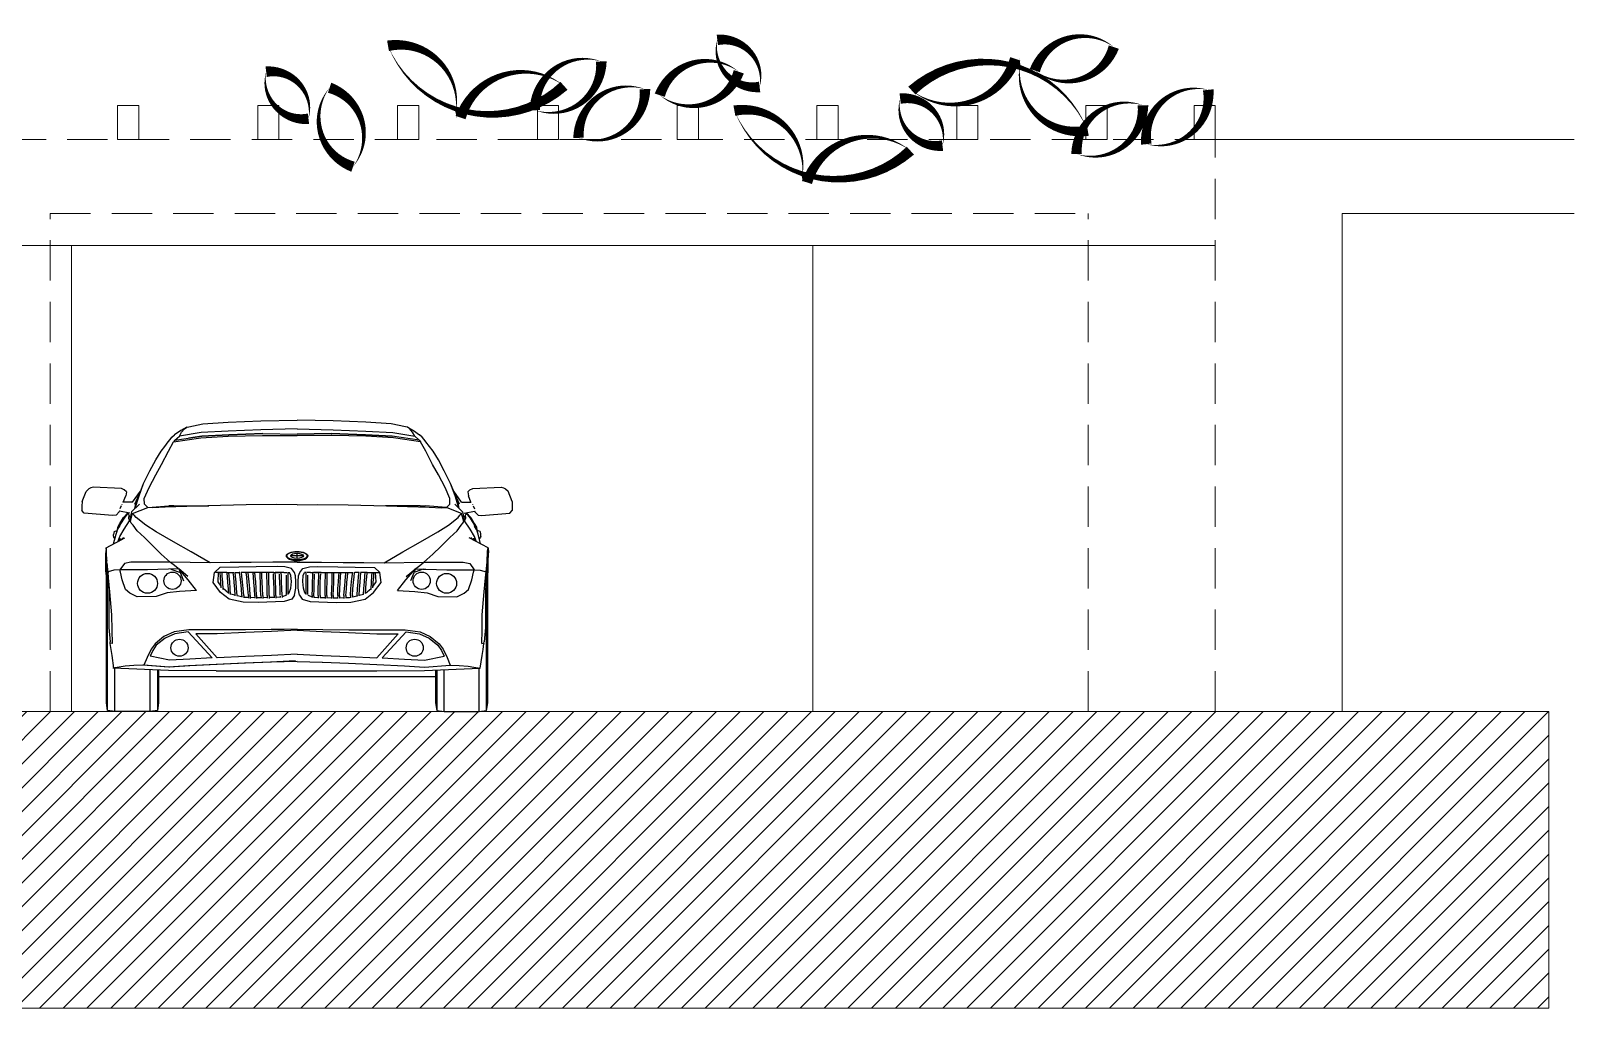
# Model space of a CAD drawing. Header units: metres. Extents: x -686 to 211, y -481 to 125.
# Drawn here: x -275.58 to -268.29, y -248.82 to -244.21 of the extents above; entities that cross this region are included whole.
import ezdxf

# ---------------------------------------------------------------- set-up
doc = ezdxf.new("R2010")
doc.units = ezdxf.units.M
doc.linetypes.add('DASHED', pattern=[19.05, 12.7, -6.35])
doc.layers.add('FLOATINGWINDOWS', color=2, linetype='Continuous', plot=False)
for name, color, linetype in [('SRAFY', 3, 'Continuous'), ('srafy sklo', 252, 'Continuous'), ('zariz.predmety', 203, 'Continuous'), ('ZDIVO', 1, 'Continuous')]:
    doc.layers.add(name, color=color, linetype=linetype)

msp = doc.modelspace()

# ---------------------------------------------------------------- hatches: boundary and pattern name
at = {"layer": 'SRAFY', "linetype": 'Continuous', "lineweight": 0}
h = msp.add_hatch(dxfattribs=at)
h.set_pattern_fill('ANSI31', color=256, scale=0.025, style=0)
h.paths.add_polyline_path([(-281.9841, -247.6188), (-281.9841, -248.3188), (-282.4841, -248.3188), (-282.4841, -248.8188), (-268.4095, -248.8188), (-268.4095, -247.4188), (-276.7841, -247.4188), (-276.7841, -248.3188), (-277.2841, -248.3188), (-277.2841, -247.6188)])

# ---------------------------------------------------------------- linework, layer by layer
at = {"linetype": 'Continuous', "lineweight": 0}
for p, q in [((-275.3841, -245.2188), (-276.7841, -245.2188)), ((-275.3841, -245.2188), (-271.8841, -245.2188)), ((-275.3841, -247.4188), (-275.3841, -245.2188)), ((-271.8841, -247.4188), (-271.8841, -245.2188)), ((-271.8841, -245.2188), (-269.9841, -245.2188))]:
    msp.add_line(p, q, dxfattribs=at)
at = {"color": 7, "linetype": 'Continuous'}
for p, q in [((-274.9096, -246.1237), (-274.8968, -246.1125)), ((-274.868, -246.0921), (-274.8968, -246.1125)), ((-274.7712, -246.1027), (-274.8739, -246.1187)), ((-274.8737, -246.1187), (-274.864, -246.1011)), ((-274.839, -246.0771), (-274.868, -246.0921)), ((-274.864, -246.1011), (-274.8506, -246.0852)), ((-274.8506, -246.0852), (-274.839, -246.0771)), ((-274.839, -246.0771), (-274.8303, -246.0748)), ((-274.8303, -246.0748), (-274.7632, -246.0606)), ((-274.6438, -246.0961), (-274.7712, -246.1027)), ((-274.6409, -246.1131), (-274.7682, -246.1198)), ((-274.7681, -246.1198), (-274.6409, -246.1132)), ((-274.7632, -246.0606), (-274.6437, -246.054)), ((-274.4895, -246.0894), (-274.6438, -246.0961)), ((-274.6437, -246.054), (-274.4894, -246.0474)), ((-274.4794, -246.1075), (-274.6409, -246.1131)), ((-274.6409, -246.1132), (-274.4794, -246.1075)), ((-274.3185, -246.0853), (-274.4895, -246.0894)), ((-274.4894, -246.0474), (-274.3185, -246.0432)), ((-274.4794, -246.1075), (-274.3185, -246.1107)), ((-274.1476, -246.0474), (-274.3185, -246.0432)), ((-274.3185, -246.0853), (-274.1476, -246.0894)), ((-274.1575, -246.1075), (-274.3185, -246.1107)), ((-274.1575, -246.1075), (-273.996, -246.1131)), ((-273.996, -246.1132), (-274.1575, -246.1075)), ((-273.9933, -246.054), (-274.1476, -246.0474)), ((-274.1476, -246.0894), (-273.9933, -246.0961)), ((-273.996, -246.1131), (-273.8689, -246.1198)), ((-273.8689, -246.1198), (-273.996, -246.1132)), ((-273.8737, -246.0606), (-273.9933, -246.054)), ((-273.9933, -246.0961), (-273.8658, -246.1027)), ((-273.8066, -246.0748), (-273.8737, -246.0606)), ((-273.8658, -246.1027), (-273.7631, -246.1187)), ((-273.7979, -246.0771), (-273.8066, -246.0748)), ((-273.7864, -246.0852), (-273.7979, -246.0771)), ((-273.7979, -246.0771), (-273.769, -246.0921)), ((-273.7729, -246.1011), (-273.7864, -246.0852)), ((-273.7632, -246.1187), (-273.7729, -246.1011)), ((-273.769, -246.0921), (-273.7401, -246.1125)), ((-273.7273, -246.1237), (-273.7401, -246.1125)), ((-274.9605, -246.1906), (-274.9433, -246.1683)), ((-274.9433, -246.1683), (-274.9267, -246.146)), ((-274.9267, -246.146), (-274.9181, -246.1348)), ((-274.926, -246.1895), (-274.9012, -246.1458)), ((-274.9181, -246.1348), (-274.9096, -246.1237)), ((-274.9012, -246.1458), (-274.7736, -246.1269)), ((-274.895, -246.1386), (-274.9012, -246.1458)), ((-274.895, -246.1386), (-274.7681, -246.1198)), ((-274.895, -246.1386), (-274.8881, -246.1321)), ((-274.8949, -246.1386), (-274.8739, -246.1187)), ((-274.7682, -246.1198), (-274.8315, -246.1292)), ((-274.7736, -246.1269), (-274.6437, -246.1201)), ((-274.6437, -246.1201), (-274.4821, -246.1157)), ((-274.4821, -246.1157), (-274.3185, -246.1169)), ((-274.1548, -246.1157), (-274.3185, -246.1169)), ((-273.9933, -246.1201), (-274.1548, -246.1157)), ((-273.8633, -246.1269), (-273.9933, -246.1201)), ((-273.7419, -246.1386), (-273.8689, -246.1198)), ((-273.7357, -246.1458), (-273.8633, -246.1269)), ((-273.7438, -246.1368), (-273.7631, -246.1187)), ((-273.7419, -246.1386), (-273.7459, -246.1348)), ((-273.7419, -246.1386), (-273.7357, -246.1458)), ((-273.7109, -246.1895), (-273.7357, -246.1458)), ((-273.7188, -246.1348), (-273.7273, -246.1237)), ((-273.7102, -246.146), (-273.7188, -246.1348)), ((-273.6936, -246.1683), (-273.7102, -246.146)), ((-273.6764, -246.1906), (-273.6936, -246.1683)), ((-275.0132, -246.2835), (-274.9853, -246.2315)), ((-274.9855, -246.3021), (-274.9584, -246.2538)), ((-274.9853, -246.2315), (-274.9605, -246.1906)), ((-274.9584, -246.2538), (-274.926, -246.1895)), ((-273.6785, -246.2538), (-273.7109, -246.1895)), ((-273.6514, -246.3021), (-273.6785, -246.2538)), ((-273.6516, -246.2315), (-273.6764, -246.1906)), ((-273.6237, -246.2835), (-273.6516, -246.2315)), ((-275.0428, -246.3431), (-275.0132, -246.2835)), ((-275.0168, -246.3616), (-274.9855, -246.3021)), ((-273.6201, -246.3616), (-273.6514, -246.3021)), ((-273.5942, -246.3431), (-273.6237, -246.2835)), ((-275.3336, -246.4284), (-275.3142, -246.38)), ((-275.3023, -246.3678), (-275.3142, -246.38)), ((-275.2926, -246.3628), (-275.3023, -246.3678)), ((-275.2813, -246.3608), (-275.2926, -246.3628)), ((-275.1477, -246.3661), (-275.2813, -246.3608)), ((-275.1341, -246.3727), (-275.1477, -246.3661)), ((-275.1477, -246.3661), (-275.1477, -246.3661)), ((-275.1389, -246.4311), (-275.1271, -246.4003)), ((-275.1245, -246.3823), (-275.1341, -246.3727)), ((-275.1245, -246.3827), (-275.1271, -246.4003)), ((-275.1245, -246.3823), (-275.1245, -246.3827)), ((-275.0953, -246.4311), (-275.0578, -246.3785)), ((-275.0848, -246.4405), (-275.0553, -246.3728)), ((-275.0784, -246.4323), (-275.0553, -246.3728)), ((-275.066, -246.4063), (-275.0428, -246.3431)), ((-275.0553, -246.3728), (-275.0428, -246.3431)), ((-275.0397, -246.4137), (-275.0168, -246.3616)), ((-273.5972, -246.4137), (-273.6201, -246.3616)), ((-273.5816, -246.3728), (-273.5942, -246.3431)), ((-273.5709, -246.4063), (-273.5942, -246.3431)), ((-273.5586, -246.4323), (-273.5816, -246.3728)), ((-273.5521, -246.4404), (-273.5816, -246.3728)), ((-273.5416, -246.4311), (-273.5791, -246.3785)), ((-273.5124, -246.3823), (-273.5028, -246.3727)), ((-273.5124, -246.3823), (-273.5124, -246.3827)), ((-273.5124, -246.3827), (-273.5099, -246.4003)), ((-273.498, -246.4311), (-273.5099, -246.4003)), ((-273.5028, -246.3727), (-273.4892, -246.3661)), ((-273.4892, -246.3661), (-273.3557, -246.3608)), ((-273.3557, -246.3608), (-273.3443, -246.3628)), ((-273.3443, -246.3628), (-273.3347, -246.3678)), ((-273.3347, -246.3678), (-273.3227, -246.379)), ((-273.3034, -246.4284), (-273.3227, -246.379)), ((-275.3336, -246.4284), (-275.3347, -246.4499)), ((-275.3347, -246.4499), (-275.3347, -246.47)), ((-275.3229, -246.4826), (-275.3347, -246.47)), ((-275.1578, -246.476), (-275.1733, -246.4926)), ((-275.1563, -246.4725), (-275.1578, -246.476)), ((-275.108, -246.483), (-275.1568, -246.4736)), ((-275.1497, -246.4479), (-275.156, -246.4617)), ((-275.1463, -246.4405), (-275.1466, -246.4412)), ((-275.1463, -246.4405), (-275.1459, -246.4396)), ((-275.0941, -246.4311), (-275.1407, -246.4311)), ((-275.1001, -246.4764), (-275.1091, -246.519)), ((-275.1001, -246.4764), (-275.0632, -246.4406)), ((-275.0949, -246.4847), (-275.0593, -246.4702)), ((-275.0843, -246.4611), (-275.0784, -246.4323)), ((-275.0821, -246.4589), (-275.066, -246.4063)), ((-275.066, -246.4063), (-275.066, -246.4063)), ((-275.0593, -246.4702), (-275.0237, -246.4557)), ((-275.0393, -246.4397), (-275.0397, -246.4137)), ((-275.0237, -246.4557), (-275.0393, -246.4397)), ((-275.0237, -246.4557), (-274.9234, -246.4485)), ((-275.0237, -246.4558), (-275.0237, -246.4557)), ((-274.9995, -246.4576), (-275.0236, -246.4557)), ((-274.9413, -246.4546), (-274.9995, -246.4576)), ((-274.8395, -246.4518), (-274.9413, -246.4546)), ((-274.915, -246.4479), (-274.9234, -246.4485)), ((-274.9002, -246.448), (-274.915, -246.4479)), ((-274.9002, -246.448), (-274.7351, -246.4486)), ((-274.7405, -246.4487), (-274.8395, -246.4518)), ((-274.5596, -246.4437), (-274.7405, -246.4487)), ((-274.4143, -246.4425), (-274.5596, -246.4437)), ((-274.3185, -246.4428), (-274.4143, -246.4425)), ((-274.3185, -246.4428), (-274.2226, -246.4425)), ((-274.2226, -246.4425), (-274.0774, -246.4437)), ((-274.0774, -246.4437), (-273.8964, -246.4487)), ((-273.7368, -246.448), (-273.9018, -246.4486)), ((-273.8964, -246.4487), (-273.7974, -246.4518)), ((-273.7974, -246.4518), (-273.6956, -246.4546)), ((-273.7368, -246.448), (-273.7219, -246.4479)), ((-273.7219, -246.4479), (-273.7136, -246.4485)), ((-273.6133, -246.4557), (-273.7136, -246.4485)), ((-273.6956, -246.4546), (-273.6374, -246.4576)), ((-273.6374, -246.4576), (-273.6133, -246.4557)), ((-273.6133, -246.4557), (-273.5976, -246.4397)), ((-273.6132, -246.4558), (-273.6133, -246.4557)), ((-273.5777, -246.4702), (-273.6133, -246.4557)), ((-273.5976, -246.4397), (-273.5972, -246.4137)), ((-273.5421, -246.4847), (-273.5777, -246.4702)), ((-273.5368, -246.4764), (-273.5737, -246.4406)), ((-273.5709, -246.4063), (-273.5709, -246.4063)), ((-273.5549, -246.4589), (-273.5709, -246.4063)), ((-273.5526, -246.4611), (-273.5586, -246.4323)), ((-273.5521, -246.4405), (-273.5521, -246.4404)), ((-273.5429, -246.4311), (-273.4963, -246.4311)), ((-273.5368, -246.4764), (-273.5278, -246.519)), ((-273.5289, -246.483), (-273.4802, -246.4736)), ((-273.4907, -246.4405), (-273.4911, -246.4396)), ((-273.4907, -246.4405), (-273.4903, -246.4412)), ((-273.4873, -246.4479), (-273.481, -246.4617)), ((-273.4807, -246.4725), (-273.4791, -246.476)), ((-273.4791, -246.476), (-273.4636, -246.4926)), ((-273.314, -246.4826), (-273.3023, -246.47)), ((-273.3034, -246.4284), (-273.3023, -246.4499)), ((-273.3023, -246.4499), (-273.3023, -246.47)), ((-275.1894, -246.494), (-275.3229, -246.4826)), ((-275.1733, -246.4926), (-275.1894, -246.494)), ((-275.1667, -246.5627), (-275.1649, -246.5487)), ((-275.1649, -246.5487), (-275.155, -246.532)), ((-275.1599, -246.5486), (-275.1643, -246.5555)), ((-275.1637, -246.5537), (-275.1628, -246.5511)), ((-275.1355, -246.5065), (-275.1628, -246.5511)), ((-275.1575, -246.5449), (-275.1599, -246.5486)), ((-275.1555, -246.5418), (-275.1575, -246.5449)), ((-275.1549, -246.5411), (-275.1555, -246.5418)), ((-275.155, -246.532), (-275.138, -246.5036)), ((-275.138, -246.5036), (-275.1175, -246.4815)), ((-275.117, -246.4825), (-275.1355, -246.5065)), ((-275.1351, -246.5585), (-275.1091, -246.519)), ((-275.1177, -246.4811), (-275.107, -246.5026)), ((-275.1124, -246.4918), (-275.1139, -246.506)), ((-275.1139, -246.506), (-275.1092, -246.519)), ((-275.1051, -246.5218), (-275.1091, -246.519)), ((-275.106, -246.504), (-275.107, -246.5026)), ((-275.1051, -246.5218), (-275.0949, -246.4847)), ((-275.1014, -246.5295), (-275.1051, -246.5218)), ((-275.0924, -246.54), (-275.1014, -246.5295)), ((-275.0875, -246.4929), (-275.0949, -246.4847)), ((-275.0735, -246.5663), (-275.0924, -246.54)), ((-275.0786, -246.5026), (-275.0875, -246.4929)), ((-275.0327, -246.5394), (-275.0786, -246.5026)), ((-274.9835, -246.571), (-275.0327, -246.5394)), ((-273.6534, -246.571), (-273.6042, -246.5394)), ((-273.6042, -246.5394), (-273.5584, -246.5026)), ((-273.5634, -246.5663), (-273.5446, -246.54)), ((-273.5584, -246.5026), (-273.5494, -246.4929)), ((-273.5494, -246.4929), (-273.5421, -246.4847)), ((-273.5446, -246.54), (-273.5355, -246.5295)), ((-273.5318, -246.5218), (-273.5421, -246.4847)), ((-273.5355, -246.5295), (-273.5318, -246.5218)), ((-273.5318, -246.5218), (-273.5278, -246.519)), ((-273.531, -246.504), (-273.5299, -246.5026)), ((-273.5192, -246.4811), (-273.5299, -246.5026)), ((-273.523, -246.506), (-273.5278, -246.519)), ((-273.5018, -246.5585), (-273.5278, -246.519)), ((-273.5245, -246.4918), (-273.523, -246.506)), ((-273.5199, -246.4825), (-273.5014, -246.5065)), ((-273.5194, -246.4815), (-273.4989, -246.5036)), ((-273.5014, -246.5065), (-273.4742, -246.5511)), ((-273.4989, -246.5036), (-273.4819, -246.532)), ((-273.481, -246.543), (-273.482, -246.5411)), ((-273.482, -246.5411), (-273.4814, -246.5418)), ((-273.4819, -246.532), (-273.472, -246.5487)), ((-273.4814, -246.5418), (-273.4794, -246.5449)), ((-273.4786, -246.5473), (-273.481, -246.543)), ((-273.4794, -246.5449), (-273.477, -246.5486)), ((-273.4756, -246.5525), (-273.4786, -246.5473)), ((-273.477, -246.5486), (-273.4727, -246.5555)), ((-273.4733, -246.5537), (-273.4742, -246.5511)), ((-273.472, -246.5487), (-273.4703, -246.5627)), ((-273.4636, -246.4926), (-273.4475, -246.494)), ((-273.4475, -246.494), (-273.3141, -246.4826)), ((-273.3141, -246.4826), (-273.314, -246.4826)), ((-275.22, -246.6466), (-275.1311, -246.5994)), ((-275.1856, -246.5915), (-275.1852, -246.5869)), ((-275.1856, -246.5915), (-275.1845, -246.5954)), ((-275.1852, -246.5869), (-275.1848, -246.583)), ((-275.185, -246.628), (-275.1733, -246.5826)), ((-275.1827, -246.5697), (-275.1848, -246.583)), ((-275.1845, -246.5954), (-275.1787, -246.6036)), ((-275.1827, -246.5697), (-275.1727, -246.5667)), ((-275.1733, -246.5826), (-275.1698, -246.572)), ((-275.1727, -246.5667), (-275.168, -246.5668)), ((-275.1698, -246.572), (-275.1663, -246.5616)), ((-275.1663, -246.5616), (-275.1658, -246.5599)), ((-275.1658, -246.5599), (-275.1614, -246.5525)), ((-275.1653, -246.6176), (-275.1558, -246.593)), ((-275.1643, -246.5555), (-275.1646, -246.5579)), ((-275.1643, -246.5555), (-275.1637, -246.5537)), ((-275.159, -246.6142), (-275.1523, -246.601)), ((-275.1558, -246.593), (-275.1351, -246.5585)), ((-275.1527, -246.6108), (-275.1381, -246.5984)), ((-275.1456, -246.6048), (-275.1453, -246.6042)), ((-275.0394, -246.5979), (-275.0735, -246.5663)), ((-274.9969, -246.6399), (-275.0394, -246.5979)), ((-274.9016, -246.6183), (-274.9835, -246.571)), ((-274.8183, -246.6657), (-274.9016, -246.6183)), ((-273.8187, -246.6657), (-273.7353, -246.6183)), ((-273.7353, -246.6183), (-273.6534, -246.571)), ((-273.64, -246.6399), (-273.5975, -246.5979)), ((-273.5975, -246.5979), (-273.5634, -246.5663)), ((-273.4169, -246.6466), (-273.5058, -246.5994)), ((-273.4811, -246.593), (-273.5018, -246.5585)), ((-273.4843, -246.6108), (-273.4988, -246.5984)), ((-273.4913, -246.6048), (-273.4917, -246.6042)), ((-273.4779, -246.6142), (-273.4846, -246.601)), ((-273.4716, -246.6176), (-273.4811, -246.593)), ((-273.4711, -246.5599), (-273.4756, -246.5525)), ((-273.4727, -246.5555), (-273.4733, -246.5537)), ((-273.4727, -246.5555), (-273.4724, -246.5579)), ((-273.4706, -246.5616), (-273.4711, -246.5599)), ((-273.4671, -246.572), (-273.4706, -246.5616)), ((-273.4643, -246.5667), (-273.4689, -246.5668)), ((-273.4636, -246.5826), (-273.4671, -246.572)), ((-273.4542, -246.5697), (-273.4643, -246.5667)), ((-273.4519, -246.628), (-273.4636, -246.5826)), ((-273.4525, -246.5954), (-273.4582, -246.6036)), ((-273.4542, -246.5697), (-273.4521, -246.583)), ((-273.4513, -246.5915), (-273.4525, -246.5954)), ((-273.4517, -246.5869), (-273.4521, -246.583)), ((-273.4513, -246.5915), (-273.4517, -246.5869)), ((-275.22, -246.6466), (-275.2219, -246.6703)), ((-275.2208, -246.7097), (-275.2219, -246.6703)), ((-275.2208, -246.7097), (-275.2208, -246.6913)), ((-275.2208, -246.6913), (-275.2162, -246.7072)), ((-275.2181, -246.6623), (-275.22, -246.6466)), ((-275.216, -246.7123), (-275.2181, -246.6623)), ((-274.9595, -246.6767), (-274.9969, -246.6399)), ((-274.9171, -246.7147), (-274.9595, -246.6767)), ((-274.7291, -246.7172), (-274.8183, -246.6657)), ((-273.9078, -246.7172), (-273.8187, -246.6657)), ((-273.7198, -246.7147), (-273.6774, -246.6767)), ((-273.6774, -246.6767), (-273.64, -246.6399)), ((-273.421, -246.7123), (-273.4188, -246.6623)), ((-273.4161, -246.6913), (-273.4207, -246.7072)), ((-273.4188, -246.6623), (-273.4169, -246.6466)), ((-273.4169, -246.6466), (-273.415, -246.6703)), ((-273.4161, -246.7097), (-273.415, -246.6703)), ((-273.4161, -246.7097), (-273.4161, -246.6913)), ((-275.2206, -246.7544), (-275.2208, -246.7097)), ((-275.2187, -246.7794), (-275.2206, -246.7544)), ((-275.2155, -246.7244), (-275.2187, -246.7449)), ((-275.2187, -246.7497), (-275.2187, -246.7449)), ((-275.2187, -246.764), (-275.2187, -246.7497)), ((-275.2187, -246.7874), (-275.2187, -246.764)), ((-275.2135, -246.7753), (-275.216, -246.7123)), ((-275.2111, -246.7597), (-275.216, -246.7123)), ((-275.2111, -246.7597), (-275.2135, -246.7754)), ((-275.1833, -246.7516), (-275.2111, -246.7597)), ((-275.208, -246.7886), (-275.2111, -246.7597)), ((-275.1548, -246.7497), (-275.1833, -246.7516)), ((-275.1338, -246.7209), (-275.1548, -246.7497)), ((-275.1514, -246.7609), (-275.1548, -246.7497)), ((-275.1058, -246.7497), (-275.1548, -246.7497)), ((-275.1435, -246.798), (-275.1514, -246.7609)), ((-275.1027, -246.7134), (-275.1338, -246.7209)), ((-275.025, -246.7497), (-275.1058, -246.7497)), ((-275.0445, -246.7134), (-275.1027, -246.7134)), ((-274.9171, -246.7147), (-275.0445, -246.7134)), ((-274.8775, -246.7454), (-275.0249, -246.7497)), ((-274.7291, -246.7172), (-274.9171, -246.7147)), ((-274.9155, -246.7161), (-274.9171, -246.7147)), ((-274.8973, -246.73), (-274.9155, -246.716)), ((-274.9144, -246.7465), (-274.8741, -246.7608)), ((-274.8792, -246.7441), (-274.8973, -246.73)), ((-274.8339, -246.7818), (-274.8775, -246.7454)), ((-274.8322, -246.798), (-274.8775, -246.7454)), ((-274.8775, -246.7454), (-274.8545, -246.8018)), ((-274.6337, -246.7163), (-274.7291, -246.7172)), ((-274.7148, -246.8096), (-274.7085, -246.7623)), ((-274.6834, -246.74), (-274.7085, -246.7623)), ((-274.6495, -246.7625), (-274.7038, -246.7624)), ((-274.6912, -246.8071), (-274.6892, -246.7624)), ((-274.5934, -246.7371), (-274.6834, -246.74)), ((-274.6802, -246.7625), (-274.6815, -246.7649)), ((-274.6801, -246.7831), (-274.6815, -246.7649)), ((-274.6715, -246.7803), (-274.6729, -246.7625)), ((-274.6495, -246.7625), (-274.6178, -246.7626)), ((-274.6469, -246.7625), (-274.6487, -246.7661)), ((-274.6474, -246.7835), (-274.6487, -246.7661)), ((-274.6388, -246.7803), (-274.6402, -246.7625)), ((-274.5356, -246.7153), (-274.6337, -246.7163)), ((-274.6186, -246.7626), (-274.62, -246.7646)), ((-274.6176, -246.7831), (-274.62, -246.7646)), ((-274.6122, -246.7626), (-274.5914, -246.7626)), ((-274.6087, -246.7804), (-274.6111, -246.7626)), ((-274.511, -246.7358), (-274.5934, -246.7371)), ((-274.5884, -246.7626), (-274.5914, -246.7626)), ((-274.5884, -246.7626), (-274.5897, -246.7651)), ((-274.5874, -246.7835), (-274.5897, -246.7651)), ((-274.5685, -246.7626), (-274.5824, -246.7626)), ((-274.5788, -246.7802), (-274.581, -246.7626)), ((-274.4908, -246.7624), (-274.5685, -246.7626)), ((-274.5568, -246.7626), (-274.5581, -246.7654)), ((-274.5559, -246.7836), (-274.5581, -246.7654)), ((-274.5474, -246.7803), (-274.5495, -246.7626)), ((-274.4337, -246.7144), (-274.5356, -246.7153)), ((-274.5244, -246.7625), (-274.5257, -246.7653)), ((-274.5242, -246.7835), (-274.5257, -246.7653)), ((-274.5158, -246.7803), (-274.5172, -246.7625)), ((-274.4129, -246.7352), (-274.511, -246.7358)), ((-274.4914, -246.7624), (-274.4926, -246.7654)), ((-274.4926, -246.7835), (-274.4926, -246.7654)), ((-274.4908, -246.7624), (-274.4907, -246.7624)), ((-274.4314, -246.7623), (-274.4907, -246.7624)), ((-274.4842, -246.7803), (-274.4842, -246.7624)), ((-274.4597, -246.7624), (-274.461, -246.7649)), ((-274.4605, -246.7832), (-274.461, -246.7649)), ((-274.452, -246.7804), (-274.4526, -246.7624)), ((-274.3185, -246.7134), (-274.4337, -246.7144)), ((-274.4314, -246.7623), (-274.3988, -246.7623)), ((-274.4287, -246.7623), (-274.4314, -246.7623)), ((-274.4293, -246.7831), (-274.4299, -246.7688)), ((-274.4287, -246.7623), (-274.4292, -246.7632)), ((-274.4001, -246.7623), (-274.422, -246.7623)), ((-274.421, -246.7803), (-274.4215, -246.7646)), ((-274.3768, -246.7366), (-274.4129, -246.7352)), ((-274.4001, -246.7623), (-274.4007, -246.7634)), ((-274.3816, -246.7623), (-274.3988, -246.7623)), ((-274.3955, -246.7623), (-274.393, -246.7623)), ((-274.3816, -246.7623), (-274.393, -246.7623)), ((-274.3927, -246.7803), (-274.393, -246.7623)), ((-274.3816, -246.7623), (-274.3663, -246.7624)), ((-274.345, -246.7446), (-274.3768, -246.7366)), ((-274.3678, -246.7624), (-274.3684, -246.7636)), ((-274.363, -246.7624), (-274.3539, -246.7624)), ((-274.3606, -246.7804), (-274.3606, -246.7624)), ((-274.3479, -246.7773), (-274.3539, -246.7624)), ((-274.331, -246.7624), (-274.345, -246.7446)), ((-274.3255, -246.778), (-274.331, -246.7624)), ((-274.3185, -246.7134), (-274.2032, -246.7144)), ((-274.3114, -246.778), (-274.3059, -246.7624)), ((-274.3059, -246.7624), (-274.2919, -246.7446)), ((-274.2919, -246.7446), (-274.2601, -246.7366)), ((-274.289, -246.7773), (-274.2831, -246.7624)), ((-274.2739, -246.7624), (-274.2831, -246.7624)), ((-274.2763, -246.7804), (-274.2763, -246.7624)), ((-274.2553, -246.7623), (-274.2706, -246.7624)), ((-274.2691, -246.7624), (-274.2685, -246.7636)), ((-274.2601, -246.7366), (-274.224, -246.7352)), ((-274.2553, -246.7623), (-274.2381, -246.7623)), ((-274.2553, -246.7623), (-274.2439, -246.7623)), ((-274.2442, -246.7803), (-274.2439, -246.7623)), ((-274.2414, -246.7623), (-274.2439, -246.7623)), ((-274.2055, -246.7623), (-274.2381, -246.7623)), ((-274.2368, -246.7623), (-274.215, -246.7623)), ((-274.2368, -246.7623), (-274.2362, -246.7634)), ((-274.224, -246.7352), (-274.1259, -246.7358)), ((-274.216, -246.7803), (-274.2154, -246.7646)), ((-274.2082, -246.7623), (-274.2055, -246.7623)), ((-274.2082, -246.7623), (-274.2078, -246.7632)), ((-274.2076, -246.7831), (-274.2071, -246.7688)), ((-274.2055, -246.7623), (-274.1462, -246.7624)), ((-274.2032, -246.7144), (-274.1013, -246.7153)), ((-274.1849, -246.7804), (-274.1843, -246.7624)), ((-274.1772, -246.7624), (-274.1759, -246.7649)), ((-274.1764, -246.7832), (-274.1759, -246.7649)), ((-274.1527, -246.7803), (-274.1527, -246.7624)), ((-274.1462, -246.7624), (-274.1462, -246.7624)), ((-274.1462, -246.7624), (-274.0684, -246.7626)), ((-274.1456, -246.7624), (-274.1444, -246.7654)), ((-274.1444, -246.7835), (-274.1444, -246.7654)), ((-274.1259, -246.7358), (-274.0436, -246.7371)), ((-274.1211, -246.7803), (-274.1197, -246.7625)), ((-274.1128, -246.7835), (-274.1113, -246.7653)), ((-274.1125, -246.7625), (-274.1113, -246.7653)), ((-274.1013, -246.7153), (-274.0032, -246.7163)), ((-274.0895, -246.7803), (-274.0875, -246.7626)), ((-274.081, -246.7836), (-274.0789, -246.7654)), ((-274.0802, -246.7626), (-274.0789, -246.7654)), ((-274.0684, -246.7626), (-274.0545, -246.7626)), ((-274.0582, -246.7802), (-274.0559, -246.7626)), ((-274.0495, -246.7835), (-274.0472, -246.7651)), ((-274.0485, -246.7626), (-274.0455, -246.7626)), ((-274.0485, -246.7626), (-274.0472, -246.7651)), ((-274.0247, -246.7626), (-274.0455, -246.7626)), ((-274.0455, -246.7626), (-274.0455, -246.7626)), ((-274.0436, -246.7371), (-273.9535, -246.74)), ((-274.0282, -246.7804), (-274.0258, -246.7626)), ((-274.0193, -246.7831), (-274.0169, -246.7646)), ((-273.9874, -246.7625), (-274.0191, -246.7626)), ((-274.0183, -246.7626), (-274.0169, -246.7646)), ((-274.0032, -246.7163), (-273.9078, -246.7172)), ((-273.9981, -246.7803), (-273.9967, -246.7625)), ((-273.99, -246.7625), (-273.9882, -246.7661)), ((-273.9896, -246.7835), (-273.9882, -246.7661)), ((-273.9874, -246.7625), (-273.9331, -246.7624)), ((-273.9654, -246.7803), (-273.964, -246.7625)), ((-273.9569, -246.7831), (-273.9555, -246.7649)), ((-273.9568, -246.7625), (-273.9555, -246.7649)), ((-273.9535, -246.74), (-273.9284, -246.7623)), ((-273.9457, -246.8071), (-273.9477, -246.7624)), ((-273.9222, -246.8096), (-273.9284, -246.7623)), ((-273.9078, -246.7172), (-273.7198, -246.7147)), ((-273.8047, -246.798), (-273.7594, -246.7454)), ((-273.8031, -246.7818), (-273.7594, -246.7454)), ((-273.7594, -246.7454), (-273.7825, -246.8018)), ((-273.7225, -246.7465), (-273.7628, -246.7608)), ((-273.7594, -246.7454), (-273.7577, -246.7441)), ((-273.7594, -246.7454), (-273.7225, -246.7465)), ((-273.7594, -246.7454), (-273.612, -246.7497)), ((-273.7577, -246.7441), (-273.7396, -246.73)), ((-273.7396, -246.73), (-273.7198, -246.7147)), ((-273.7225, -246.7465), (-273.7107, -246.7469)), ((-273.7198, -246.7147), (-273.5924, -246.7134)), ((-273.612, -246.7497), (-273.5311, -246.7497)), ((-273.5924, -246.7134), (-273.5342, -246.7134)), ((-273.5342, -246.7134), (-273.5031, -246.7209)), ((-273.5311, -246.7497), (-273.4821, -246.7497)), ((-273.5031, -246.7209), (-273.4821, -246.7497)), ((-273.4935, -246.798), (-273.4855, -246.7609)), ((-273.4855, -246.7609), (-273.4821, -246.7497)), ((-273.4821, -246.7497), (-273.4536, -246.7516)), ((-273.4536, -246.7516), (-273.4258, -246.7597)), ((-273.4289, -246.7886), (-273.4258, -246.7597)), ((-273.4258, -246.7597), (-273.421, -246.7123)), ((-273.4258, -246.7597), (-273.4235, -246.7754)), ((-273.4235, -246.7753), (-273.421, -246.7123)), ((-273.4214, -246.7244), (-273.4182, -246.7449)), ((-273.4182, -246.7497), (-273.4182, -246.7449)), ((-273.4182, -246.7449), (-273.4182, -246.7449)), ((-273.4182, -246.764), (-273.4182, -246.7497)), ((-273.4182, -246.7874), (-273.4182, -246.764)), ((-273.4179, -246.7747), (-273.4163, -246.7544)), ((-273.4163, -246.7544), (-273.4161, -246.7097)), ((-275.2135, -246.7754), (-275.2078, -246.8464)), ((-275.2133, -247.4134), (-275.2133, -246.7779)), ((-275.2017, -246.8543), (-275.208, -246.7886)), ((-275.1284, -246.8427), (-275.1435, -246.798)), ((-275.1073, -246.8604), (-275.1284, -246.8427)), ((-274.8339, -246.7818), (-274.8339, -246.7818)), ((-274.7929, -246.8482), (-274.8322, -246.798)), ((-274.6798, -246.8575), (-274.7148, -246.8096)), ((-274.677, -246.8278), (-274.6912, -246.8071)), ((-274.678, -246.8094), (-274.6801, -246.7831)), ((-274.6766, -246.8349), (-274.678, -246.8094)), ((-274.6694, -246.8077), (-274.6715, -246.7803)), ((-274.6675, -246.8418), (-274.6694, -246.8077)), ((-274.6415, -246.8602), (-274.6677, -246.8389)), ((-274.6672, -246.8436), (-274.6675, -246.8418)), ((-274.6453, -246.8097), (-274.6474, -246.7835)), ((-274.6424, -246.8398), (-274.6453, -246.8097)), ((-274.6414, -246.8618), (-274.6424, -246.8398)), ((-274.6367, -246.8076), (-274.6388, -246.7803)), ((-274.6338, -246.8384), (-274.6367, -246.8076)), ((-274.6325, -246.8663), (-274.6338, -246.8384)), ((-274.6157, -246.8098), (-274.6176, -246.7831)), ((-274.6129, -246.8392), (-274.6157, -246.8098)), ((-274.6109, -246.8726), (-274.6129, -246.8392)), ((-274.6067, -246.8078), (-274.6087, -246.7804)), ((-274.6039, -246.8377), (-274.6067, -246.8078)), ((-274.6019, -246.8721), (-274.6039, -246.8377)), ((-274.5841, -246.8097), (-274.5874, -246.7835)), ((-274.5811, -246.8397), (-274.5841, -246.8097)), ((-274.5793, -246.8721), (-274.5811, -246.8397)), ((-274.5754, -246.8076), (-274.5788, -246.7802)), ((-274.5723, -246.8384), (-274.5754, -246.8076)), ((-274.5703, -246.8719), (-274.5723, -246.8384)), ((-274.5538, -246.8095), (-274.5559, -246.7836)), ((-274.551, -246.8396), (-274.5538, -246.8095)), ((-274.5484, -246.8721), (-274.551, -246.8396)), ((-274.5452, -246.8076), (-274.5474, -246.7803)), ((-274.5423, -246.8383), (-274.5452, -246.8076)), ((-274.5395, -246.8719), (-274.5423, -246.8383)), ((-274.5221, -246.8094), (-274.5242, -246.7835)), ((-274.5201, -246.8395), (-274.5221, -246.8094)), ((-274.5187, -246.8722), (-274.5201, -246.8395)), ((-274.5137, -246.8075), (-274.5158, -246.7803)), ((-274.5116, -246.8383), (-274.5137, -246.8075)), ((-274.5102, -246.8718), (-274.5116, -246.8383)), ((-274.4919, -246.8093), (-274.4926, -246.7835)), ((-274.4906, -246.8395), (-274.4919, -246.8093)), ((-274.4891, -246.872), (-274.4906, -246.8395)), ((-274.4835, -246.8077), (-274.4842, -246.7803)), ((-274.4822, -246.8384), (-274.4835, -246.8077)), ((-274.4807, -246.8719), (-274.4822, -246.8384)), ((-274.4597, -246.8092), (-274.4605, -246.7832)), ((-274.4595, -246.8393), (-274.4597, -246.8092)), ((-274.4595, -246.8721), (-274.4595, -246.8393)), ((-274.4512, -246.8078), (-274.452, -246.7804)), ((-274.451, -246.8387), (-274.4512, -246.8078)), ((-274.451, -246.8721), (-274.451, -246.8387)), ((-274.4282, -246.8093), (-274.4293, -246.7831)), ((-274.4271, -246.8394), (-274.4282, -246.8093)), ((-274.4271, -246.8721), (-274.4271, -246.8394)), ((-274.4196, -246.8077), (-274.421, -246.7803)), ((-274.4185, -246.8386), (-274.4196, -246.8077)), ((-274.4185, -246.8721), (-274.4185, -246.8386)), ((-274.4011, -246.7829), (-274.4013, -246.771)), ((-274.3997, -246.8093), (-274.4011, -246.7829)), ((-274.399, -246.8394), (-274.3997, -246.8093)), ((-274.3981, -246.8706), (-274.399, -246.8394)), ((-274.3913, -246.8077), (-274.3927, -246.7803)), ((-274.3906, -246.8385), (-274.3913, -246.8077)), ((-274.3896, -246.8721), (-274.3906, -246.8385)), ((-274.369, -246.7828), (-274.369, -246.7762)), ((-274.369, -246.8092), (-274.369, -246.7828)), ((-274.369, -246.8395), (-274.369, -246.8092)), ((-274.369, -246.8663), (-274.369, -246.8395)), ((-274.3606, -246.8079), (-274.3606, -246.7804)), ((-274.3606, -246.8387), (-274.3606, -246.8079)), ((-274.3606, -246.8666), (-274.3606, -246.8387)), ((-274.3557, -246.8583), (-274.3483, -246.8361)), ((-274.3483, -246.8361), (-274.3454, -246.8047)), ((-274.3454, -246.8047), (-274.3479, -246.7773)), ((-274.3305, -246.8697), (-274.3243, -246.8363)), ((-274.3243, -246.8055), (-274.3255, -246.778)), ((-274.3243, -246.8363), (-274.3243, -246.8055)), ((-274.3126, -246.8055), (-274.3114, -246.778)), ((-274.3126, -246.8363), (-274.3126, -246.8055)), ((-274.3064, -246.8697), (-274.3126, -246.8363)), ((-274.2915, -246.8047), (-274.289, -246.7773)), ((-274.2886, -246.8361), (-274.2915, -246.8047)), ((-274.2812, -246.8583), (-274.2886, -246.8361)), ((-274.2763, -246.8079), (-274.2763, -246.7804)), ((-274.2763, -246.8387), (-274.2763, -246.8079)), ((-274.2763, -246.8666), (-274.2763, -246.8387)), ((-274.268, -246.7828), (-274.268, -246.7762)), ((-274.268, -246.8092), (-274.268, -246.7828)), ((-274.268, -246.8395), (-274.268, -246.8092)), ((-274.268, -246.8663), (-274.268, -246.8395)), ((-274.2473, -246.8721), (-274.2463, -246.8385)), ((-274.2463, -246.8385), (-274.2456, -246.8077)), ((-274.2456, -246.8077), (-274.2442, -246.7803)), ((-274.2389, -246.8753), (-274.2379, -246.8394)), ((-274.2379, -246.8394), (-274.2372, -246.8093)), ((-274.2372, -246.8093), (-274.2358, -246.7829)), ((-274.2358, -246.7829), (-274.2357, -246.771)), ((-274.2184, -246.8386), (-274.2173, -246.8077)), ((-274.2184, -246.8721), (-274.2184, -246.8386)), ((-274.2173, -246.8077), (-274.216, -246.7803)), ((-274.2098, -246.8394), (-274.2087, -246.8093)), ((-274.2098, -246.8721), (-274.2098, -246.8394)), ((-274.2087, -246.8093), (-274.2076, -246.7831)), ((-274.1859, -246.8387), (-274.1857, -246.8078)), ((-274.1859, -246.8721), (-274.1859, -246.8387)), ((-274.1857, -246.8078), (-274.1849, -246.7804)), ((-274.1774, -246.8393), (-274.1772, -246.8092)), ((-274.1774, -246.8721), (-274.1774, -246.8393)), ((-274.1772, -246.8092), (-274.1764, -246.7832)), ((-274.1562, -246.8719), (-274.1547, -246.8384)), ((-274.1547, -246.8384), (-274.1534, -246.8077)), ((-274.1534, -246.8077), (-274.1527, -246.7803)), ((-274.1479, -246.872), (-274.1464, -246.8395)), ((-274.1464, -246.8395), (-274.1451, -246.8093)), ((-274.1451, -246.8093), (-274.1444, -246.7835)), ((-274.1267, -246.8718), (-274.1253, -246.8383)), ((-274.1253, -246.8383), (-274.1232, -246.8075)), ((-274.1232, -246.8075), (-274.1211, -246.7803)), ((-274.1182, -246.8722), (-274.1168, -246.8395)), ((-274.1168, -246.8395), (-274.1148, -246.8094)), ((-274.1148, -246.8094), (-274.1128, -246.7835)), ((-274.0974, -246.8719), (-274.0947, -246.8383)), ((-274.0947, -246.8383), (-274.0917, -246.8076)), ((-274.0917, -246.8076), (-274.0895, -246.7803)), ((-274.0885, -246.8721), (-274.0859, -246.8396)), ((-274.0859, -246.8396), (-274.0831, -246.8095)), ((-274.0831, -246.8095), (-274.081, -246.7836)), ((-274.0666, -246.8719), (-274.0646, -246.8384)), ((-274.0646, -246.8384), (-274.0616, -246.8076)), ((-274.0616, -246.8076), (-274.0582, -246.7802)), ((-274.0576, -246.8721), (-274.0558, -246.8397)), ((-274.0558, -246.8397), (-274.0528, -246.8097)), ((-274.0528, -246.8097), (-274.0495, -246.7835)), ((-274.035, -246.8721), (-274.033, -246.8377)), ((-274.033, -246.8377), (-274.0302, -246.8078)), ((-274.0302, -246.8078), (-274.0282, -246.7804)), ((-274.0261, -246.8726), (-274.0241, -246.8392)), ((-274.0241, -246.8392), (-274.0212, -246.8098)), ((-274.0212, -246.8098), (-274.0193, -246.7831)), ((-274.0044, -246.8663), (-274.0031, -246.8384)), ((-274.0031, -246.8384), (-274.0002, -246.8076)), ((-274.0002, -246.8076), (-273.9981, -246.7803)), ((-273.9955, -246.8618), (-273.9945, -246.8398)), ((-273.9954, -246.8602), (-273.9693, -246.8389)), ((-273.9945, -246.8398), (-273.9917, -246.8097)), ((-273.9917, -246.8097), (-273.9896, -246.7835)), ((-273.9697, -246.8436), (-273.9694, -246.8418)), ((-273.9694, -246.8418), (-273.9675, -246.8077)), ((-273.9675, -246.8077), (-273.9654, -246.7803)), ((-273.9603, -246.8349), (-273.9589, -246.8094)), ((-273.9599, -246.8278), (-273.9457, -246.8071)), ((-273.9589, -246.8094), (-273.9569, -246.7831)), ((-273.9572, -246.8575), (-273.9222, -246.8096)), ((-273.844, -246.8482), (-273.8047, -246.798)), ((-273.8031, -246.7818), (-273.8031, -246.7818)), ((-273.5296, -246.8604), (-273.5086, -246.8427)), ((-273.5086, -246.8427), (-273.4935, -246.798)), ((-273.4352, -246.8543), (-273.4289, -246.7886)), ((-273.4235, -246.7754), (-273.4291, -246.8464)), ((-273.4237, -247.4134), (-273.4237, -246.7779)), ((-275.2078, -246.8464), (-275.2073, -246.9332)), ((-275.193, -246.9621), (-275.2017, -246.8543)), ((-275.0728, -246.878), (-275.1073, -246.8604)), ((-274.9834, -246.8762), (-275.0728, -246.878)), ((-274.932, -246.8594), (-274.9834, -246.8762)), ((-274.8739, -246.8528), (-274.932, -246.8594)), ((-274.7929, -246.8482), (-274.8739, -246.8528)), ((-274.6396, -246.8885), (-274.6798, -246.8575)), ((-274.5723, -246.9024), (-274.6396, -246.8885)), ((-274.611, -246.87), (-274.6326, -246.8649)), ((-274.6019, -246.8721), (-274.6019, -246.8748)), ((-274.5793, -246.8776), (-274.6019, -246.8722)), ((-274.5793, -246.8721), (-274.5793, -246.8794)), ((-274.5023, -246.9042), (-274.5723, -246.9024)), ((-274.5703, -246.8719), (-274.5703, -246.8819)), ((-274.5665, -246.8807), (-274.5703, -246.8798)), ((-274.5484, -246.8813), (-274.5665, -246.8807)), ((-274.5484, -246.8721), (-274.5484, -246.8836)), ((-274.5395, -246.8719), (-274.5395, -246.885)), ((-274.5181, -246.8822), (-274.5395, -246.8815)), ((-274.5187, -246.8722), (-274.518, -246.8841)), ((-274.5102, -246.8718), (-274.5093, -246.8856)), ((-274.4994, -246.8827), (-274.5095, -246.8824)), ((-274.3801, -246.8996), (-274.5023, -246.9042)), ((-274.4887, -246.8824), (-274.4994, -246.8827)), ((-274.4891, -246.872), (-274.4887, -246.8844)), ((-274.4807, -246.8719), (-274.4802, -246.886)), ((-274.4595, -246.8815), (-274.4803, -246.8821)), ((-274.4595, -246.8721), (-274.4595, -246.8835)), ((-274.451, -246.8721), (-274.451, -246.8852)), ((-274.4271, -246.8805), (-274.451, -246.8813)), ((-274.4271, -246.8721), (-274.4271, -246.8819)), ((-274.4185, -246.8721), (-274.4185, -246.8835)), ((-274.398, -246.8797), (-274.4185, -246.8803)), ((-274.398, -246.8753), (-274.398, -246.8801)), ((-274.3689, -246.8699), (-274.3896, -246.8773)), ((-274.3896, -246.8721), (-274.3896, -246.8803)), ((-274.343, -246.888), (-274.3801, -246.8996)), ((-274.3557, -246.8583), (-274.3606, -246.8637)), ((-274.3305, -246.8697), (-274.343, -246.888)), ((-274.3064, -246.8697), (-274.2939, -246.888)), ((-274.2939, -246.888), (-274.2568, -246.8996)), ((-274.2812, -246.8583), (-274.2763, -246.8637)), ((-274.268, -246.8699), (-274.2473, -246.8773)), ((-274.2568, -246.8996), (-274.1346, -246.9042)), ((-274.2473, -246.8721), (-274.2473, -246.8803)), ((-274.2389, -246.8753), (-274.2389, -246.8801)), ((-274.2389, -246.8797), (-274.2184, -246.8803)), ((-274.2184, -246.8721), (-274.2184, -246.8835)), ((-274.2098, -246.8721), (-274.2098, -246.8819)), ((-274.2098, -246.8805), (-274.1859, -246.8813)), ((-274.1859, -246.8721), (-274.1859, -246.8852)), ((-274.1774, -246.8721), (-274.1774, -246.8835)), ((-274.1774, -246.8815), (-274.1566, -246.8821)), ((-274.1562, -246.8719), (-274.1567, -246.886)), ((-274.1479, -246.872), (-274.1483, -246.8844)), ((-274.1482, -246.8824), (-274.1375, -246.8827)), ((-274.1375, -246.8827), (-274.1275, -246.8824)), ((-274.1346, -246.9042), (-274.0646, -246.9024)), ((-274.1267, -246.8718), (-274.1277, -246.8856)), ((-274.1182, -246.8722), (-274.1189, -246.8841)), ((-274.1188, -246.8822), (-274.0974, -246.8815)), ((-274.0974, -246.8719), (-274.0974, -246.885)), ((-274.0885, -246.8721), (-274.0885, -246.8836)), ((-274.0885, -246.8813), (-274.0704, -246.8807)), ((-274.0704, -246.8807), (-274.0666, -246.8798)), ((-274.0666, -246.8719), (-274.0666, -246.8819)), ((-274.0646, -246.9024), (-273.9973, -246.8885)), ((-274.0576, -246.8721), (-274.0576, -246.8794)), ((-274.0576, -246.8776), (-274.035, -246.8722)), ((-274.035, -246.8721), (-274.035, -246.8748)), ((-274.0259, -246.87), (-274.0044, -246.8649)), ((-273.9973, -246.8885), (-273.9572, -246.8575)), ((-273.844, -246.8482), (-273.763, -246.8528)), ((-273.763, -246.8528), (-273.7049, -246.8594)), ((-273.7049, -246.8594), (-273.6535, -246.8762)), ((-273.6535, -246.8762), (-273.5641, -246.878)), ((-273.5641, -246.878), (-273.5296, -246.8604)), ((-273.4439, -246.9621), (-273.4352, -246.8543)), ((-273.4291, -246.8464), (-273.4296, -246.9332)), ((-275.2073, -246.9332), (-275.2077, -247.0225)), ((-275.1915, -247.0356), (-275.193, -246.9621)), ((-273.4454, -247.0356), (-273.4439, -246.9621)), ((-273.4296, -246.9332), (-273.4292, -247.0225)), ((-275.2077, -247.0225), (-275.2013, -247.0905)), ((-275.1901, -247.0975), (-275.1915, -247.0356)), ((-274.8994, -247.0436), (-274.9469, -247.0646)), ((-274.8957, -247.0527), (-274.9415, -247.0728)), ((-274.829, -247.0331), (-274.8994, -247.0436)), ((-274.8328, -247.0431), (-274.8957, -247.0527)), ((-274.8957, -247.0527), (-274.8957, -247.0527)), ((-274.8328, -247.0431), (-274.7195, -247.1656)), ((-274.8328, -247.0431), (-274.8328, -247.0431)), ((-274.7745, -247.0331), (-274.829, -247.0331)), ((-274.6954, -247.0529), (-274.7964, -247.0529)), ((-274.6954, -247.166), (-274.7964, -247.0529)), ((-274.696, -247.0331), (-274.7745, -247.0331)), ((-274.6293, -247.0331), (-274.696, -247.0331)), ((-274.5618, -247.0462), (-274.6954, -247.0529)), ((-274.5712, -247.0331), (-274.6293, -247.0331)), ((-274.5626, -247.0331), (-274.5712, -247.0331)), ((-274.4401, -247.0318), (-274.5626, -247.0331)), ((-274.4387, -247.0409), (-274.5618, -247.0462)), ((-274.3791, -247.0311), (-274.4404, -247.0318)), ((-274.3185, -247.0305), (-274.4401, -247.0318)), ((-274.3185, -247.0357), (-274.4387, -247.0409)), ((-274.3185, -247.0305), (-274.1969, -247.0318)), ((-274.3185, -247.0357), (-274.1983, -247.0409)), ((-274.1983, -247.0409), (-274.0752, -247.0462)), ((-274.1969, -247.0318), (-274.0743, -247.0331)), ((-274.0752, -247.0462), (-273.9416, -247.0529)), ((-274.0743, -247.0331), (-274.0657, -247.0331)), ((-274.0657, -247.0331), (-274.0077, -247.0331)), ((-274.0077, -247.0331), (-273.941, -247.0331)), ((-273.9416, -247.0529), (-273.8405, -247.0529)), ((-273.9416, -247.166), (-273.8405, -247.0529)), ((-273.941, -247.0331), (-273.8079, -247.0331)), ((-273.8041, -247.0431), (-273.9174, -247.1656)), ((-273.8079, -247.0331), (-273.7375, -247.0436)), ((-273.8041, -247.0431), (-273.7412, -247.0527)), ((-273.8041, -247.0431), (-273.8041, -247.0431)), ((-273.7412, -247.0527), (-273.7412, -247.0527)), ((-273.7412, -247.0527), (-273.6954, -247.0728)), ((-273.7375, -247.0436), (-273.69, -247.0646)), ((-273.4468, -247.0975), (-273.4454, -247.0356)), ((-273.4292, -247.0225), (-273.4356, -247.0905)), ((-275.2008, -247.0962), (-275.2013, -247.0905)), ((-275.1901, -247.0975), (-275.2008, -247.0962)), ((-275.2008, -247.0962), (-275.2005, -247.0984)), ((-275.1965, -247.1257), (-275.2005, -247.0984)), ((-275.192, -247.1553), (-275.1965, -247.1257)), ((-275.0078, -247.1251), (-275.0268, -247.1646)), ((-274.9998, -247.1307), (-275.0123, -247.1585)), ((-274.9888, -247.0988), (-275.0078, -247.1251)), ((-274.983, -247.106), (-274.9998, -247.1307)), ((-274.9469, -247.0646), (-274.9888, -247.0988)), ((-274.9415, -247.0728), (-274.983, -247.106)), ((-273.6954, -247.0728), (-273.6539, -247.106)), ((-273.69, -247.0646), (-273.6482, -247.0988)), ((-273.6539, -247.106), (-273.6371, -247.1307)), ((-273.6482, -247.0988), (-273.6292, -247.1251)), ((-273.6371, -247.1307), (-273.6246, -247.1585)), ((-273.6292, -247.1251), (-273.6102, -247.1646)), ((-273.4468, -247.0975), (-273.4361, -247.0962)), ((-273.4449, -247.1553), (-273.4405, -247.1257)), ((-273.4405, -247.1257), (-273.4365, -247.0984)), ((-273.4361, -247.0962), (-273.4365, -247.0984)), ((-273.4361, -247.0962), (-273.4356, -247.0905)), ((-275.1834, -247.2136), (-275.192, -247.1553)), ((-275.1307, -247.2045), (-275.1583, -247.2092)), ((-275.0888, -247.2025), (-275.1307, -247.2045)), ((-275.047, -247.2004), (-275.0888, -247.2025)), ((-274.9251, -247.2092), (-275.047, -247.2004)), ((-275.0419, -247.2004), (-275.0449, -247.2005)), ((-275.0268, -247.1646), (-275.0419, -247.2004)), ((-274.9222, -247.2091), (-275.0419, -247.2004)), ((-274.92, -247.1765), (-275.0123, -247.1585)), ((-274.8305, -247.204), (-274.9251, -247.2092)), ((-274.8255, -247.1712), (-274.92, -247.1765)), ((-274.92, -247.1765), (-274.92, -247.1765)), ((-274.8255, -247.204), (-274.92, -247.2092)), ((-274.7005, -247.1974), (-274.8305, -247.204)), ((-274.7195, -247.1656), (-274.8255, -247.1712)), ((-274.8255, -247.1712), (-274.8255, -247.1712)), ((-274.6954, -247.1974), (-274.8255, -247.204)), ((-274.7195, -247.1656), (-274.7195, -247.1656)), ((-274.5668, -247.1908), (-274.7005, -247.1974)), ((-274.6953, -247.166), (-274.6954, -247.166)), ((-274.5618, -247.1908), (-274.6954, -247.1974)), ((-274.5618, -247.1592), (-274.6953, -247.166)), ((-274.4438, -247.1855), (-274.5668, -247.1908)), ((-274.5618, -247.1592), (-274.5617, -247.1592)), ((-274.4387, -247.1855), (-274.5618, -247.1908)), ((-274.4387, -247.1539), (-274.5617, -247.1592)), ((-274.3257, -247.1804), (-274.4438, -247.1855)), ((-274.4387, -247.1539), (-274.4386, -247.1539)), ((-274.3185, -247.1834), (-274.4387, -247.1855)), ((-274.3185, -247.1488), (-274.4386, -247.1539)), ((-274.3185, -247.1488), (-274.1983, -247.1539)), ((-274.3185, -247.1834), (-274.1983, -247.1855)), ((-274.1997, -247.1854), (-274.1983, -247.1855)), ((-274.1983, -247.1539), (-274.1983, -247.1539)), ((-274.1983, -247.1539), (-274.0752, -247.1592)), ((-274.1983, -247.1855), (-274.0752, -247.1908)), ((-274.0752, -247.1592), (-273.9416, -247.166)), ((-274.0752, -247.1908), (-273.9416, -247.1974)), ((-273.9416, -247.166), (-273.9416, -247.166)), ((-273.9416, -247.1974), (-273.9415, -247.1974)), ((-273.9416, -247.1974), (-273.8114, -247.204)), ((-273.9174, -247.1656), (-273.8114, -247.1712)), ((-273.9174, -247.1656), (-273.9174, -247.1656)), ((-273.8114, -247.1712), (-273.717, -247.1765)), ((-273.8114, -247.1712), (-273.8114, -247.1712)), ((-273.8114, -247.204), (-273.717, -247.2092)), ((-273.717, -247.1765), (-273.6246, -247.1585)), ((-273.717, -247.1765), (-273.717, -247.1765)), ((-273.717, -247.2092), (-273.5951, -247.2004)), ((-273.6102, -247.1646), (-273.5951, -247.2004)), ((-273.5951, -247.2004), (-273.5532, -247.2025)), ((-273.5532, -247.2025), (-273.5114, -247.2045)), ((-273.5114, -247.2045), (-273.4836, -247.2092)), ((-273.4536, -247.2144), (-273.4449, -247.1553)), ((-275.1583, -247.2092), (-275.1884, -247.2144)), ((-274.9249, -247.2257), (-275.1884, -247.2144)), ((-275.1785, -247.4188), (-275.1785, -247.2147)), ((-275.0125, -247.4188), (-275.0125, -247.2217)), ((-274.3185, -247.2553), (-274.9723, -247.2553)), ((-274.7004, -247.2264), (-274.9249, -247.2257)), ((-274.7004, -247.2264), (-274.4479, -247.2264)), ((-274.4479, -247.2264), (-274.321, -247.2264)), ((-274.321, -247.2264), (-274.1941, -247.2264)), ((-273.6647, -247.2553), (-274.3185, -247.2553)), ((-274.1941, -247.2264), (-273.9417, -247.2264)), ((-273.9417, -247.2264), (-273.7172, -247.2257)), ((-273.7172, -247.2257), (-273.4536, -247.2144)), ((-273.6244, -247.4188), (-273.6244, -247.2217)), ((-273.4836, -247.2092), (-273.4537, -247.2144)), ((-273.4585, -247.4188), (-273.4585, -247.2147)), ((-273.4536, -247.2144), (-273.4537, -247.2144))]:
    msp.add_line(p, q, dxfattribs=at)
for p, q in [((-274.2886, -246.6841), (-274.3483, -246.6841)), ((-274.3185, -246.696), (-274.3185, -246.6722)), ((-274.9777, -247.2233), (-274.9777, -247.4134)), ((-273.6592, -247.2232), (-273.6592, -247.4134))]:
    msp.add_line(p, q)
for points in [[(-274.9723, -247.2235), (-274.9723, -247.3786), (-274.9777, -247.4134), (-275.0125, -247.4188), (-275.1785, -247.4188), (-275.2133, -247.4134), (-275.2187, -247.3786), (-275.2187, -246.7449), (-275.2155, -246.7244)], [(-273.6647, -247.2235), (-273.6647, -247.3786), (-273.6592, -247.4134), (-273.6244, -247.4188), (-273.4585, -247.4188), (-273.4237, -247.4134), (-273.4182, -247.3786), (-273.4182, -246.7449), (-273.4214, -246.7244)]]:
    msp.add_lwpolyline(points)
for centre, radius in [((-275.0245, -246.8141), 0.047), ((-274.9069, -246.8018), 0.0406), ((-273.73, -246.8018), 0.0406), ((-273.6125, -246.8141), 0.047), ((-274.8736, -247.1179), 0.0402), ((-273.7633, -247.1179), 0.0402)]:
    msp.add_circle(centre, radius)
msp.add_ellipse((-274.3185, -246.6859), major_axis=(0.0503, 0), ratio=0.412092, start_param=3.097253, end_param=6.327525)
for major_axis, ratio in [((0.0503, 0), 0.412092), ((0.0484, -0.0002), 0.40213), ((0.0299, -0.0002), 0.398975)]:
    msp.add_ellipse((-274.3185, -246.6841), major_axis=major_axis, ratio=ratio)
at = {"layer": 'FLOATINGWINDOWS', "linetype": 'Continuous', "lineweight": 0, "flags": 128}
msp.add_lwpolyline([(-281.9841, -247.6188), (-281.9841, -248.3188), (-282.4841, -248.3188), (-282.4841, -248.8188), (-268.4095, -248.8188), (-268.4095, -247.4188), (-276.7841, -247.4188), (-276.7841, -248.3188), (-277.2841, -248.3188), (-277.2841, -247.6188)], close=True, dxfattribs=at)
at = {"layer": 'SRAFY', "linetype": 'DASHED', "lineweight": 0, "ltscale": 0.015}
for p, q in [((-269.9841, -244.7188), (-276.4841, -244.7188)), ((-269.9841, -247.4188), (-269.9841, -244.7188)), ((-275.4841, -247.4188), (-275.4841, -245.0688)), ((-275.4841, -245.0688), (-270.5841, -245.0688)), ((-270.5841, -247.4188), (-270.5841, -245.0688))]:
    msp.add_line(p, q, dxfattribs=at)
at = {"layer": 'SRAFY', "linetype": 'Continuous', "lineweight": 0}
for points in [[(-275.0657, -244.5588), (-275.1657, -244.5588), (-275.1657, -244.7188), (-275.0657, -244.7188)], [(-274.4041, -244.5588), (-274.5041, -244.5588), (-274.5041, -244.7188), (-274.4041, -244.7188)], [(-273.7441, -244.5588), (-273.8441, -244.5588), (-273.8441, -244.7188), (-273.7441, -244.7188)], [(-273.0841, -244.5588), (-273.1841, -244.5588), (-273.1841, -244.7188), (-273.0841, -244.7188)], [(-272.4241, -244.5588), (-272.5241, -244.5588), (-272.5241, -244.7188), (-272.4241, -244.7188)], [(-271.7641, -244.5588), (-271.8641, -244.5588), (-271.8641, -244.7188), (-271.7641, -244.7188)], [(-271.1041, -244.5588), (-271.2041, -244.5588), (-271.2041, -244.7188), (-271.1041, -244.7188)], [(-270.4941, -244.5588), (-270.5941, -244.5588), (-270.5941, -244.7188), (-270.4941, -244.7188)], [(-269.9841, -244.5588), (-270.0841, -244.5588), (-270.0841, -244.7188), (-269.9841, -244.7188)]]:
    msp.add_lwpolyline(points, close=True, dxfattribs=at)
at = {"layer": 'srafy sklo', "linetype": 'Continuous', "lineweight": 0}
for p, q in [((-269.9841, -244.7188), (-268.2895, -244.7188)), ((-269.3841, -247.4188), (-269.3841, -245.0688)), ((-268.2895, -245.0688), (-269.3841, -245.0688))]:
    msp.add_line(p, q, dxfattribs=at)
at = {"layer": 'zariz.predmety', "color": 253, "linetype": 'Continuous', "ltscale": 0.001}
for points in [[(-270.4626, -244.2832, 0, 0, 0.520567), (-270.4626, -244.2832, 0, 0.05, 0.520567), (-270.8356, -244.3937, 0, 0.05, 0.520567), (-270.4626, -244.2832, 0.05, 0.05, 0)], [(-273.0584, -244.466, 0, 0, 0.520567), (-273.0584, -244.466, 0, 0.05, 0.520567), (-273.5467, -244.6158, 0, 0.05, 0.520567), (-273.5698, -244.5941, 0, 0.05, 0.520567), (-273.8892, -244.277, 0, 0.05, 0.520567), (-273.0584, -244.466, 0.05, 0.05, 0)], [(-272.1348, -244.4712, 0, 0, 0.520567), (-272.1348, -244.4712, 0, 0.05, 0.520567), (-272.3345, -244.2489, 0, 0.05, 0.520567), (-272.1348, -244.4712, 0.05, 0.05, 0)], [(-272.8821, -244.351, 0, 0, 0.520567), (-272.8821, -244.351, 0, 0.05, 0.520567), (-273.1959, -244.5809, 0, 0.05, 0.520567), (-272.8821, -244.351, 0.05, 0.05, 0)], [(-272.2331, -244.3998, 0, 0, 0.520567), (-272.2331, -244.3998, 0, 0.05, 0.520567), (-272.6061, -244.5102, 0, 0.05, 0.520567), (-272.2331, -244.3998, 0.05, 0.05, 0)], [(-271.4162, -244.4882, 0, 0, 0.520567), (-271.4162, -244.4882, 0, 0.05, 0.520567), (-270.9279, -244.3384, 0, 0.05, 0.520567), (-270.9048, -244.3601, 0, 0.05, 0.520567), (-270.5854, -244.6772, 0, 0.05, 0.520567), (-271.4162, -244.4882, 0.05, 0.05, 0)], [(-274.2647, -244.6216, 0, 0, 0.520567), (-274.2647, -244.6216, 0, 0.05, 0.520567), (-274.4644, -244.3993, 0, 0.05, 0.520567), (-274.2647, -244.6216, 0.05, 0.05, 0)], [(-274.0545, -244.8477, 0, 0, 0.520567), (-274.0545, -244.8477, 0, 0.05, 0.520567), (-274.165, -244.4747, 0, 0.05, 0.520567), (-274.0545, -244.8477, 0.05, 0.05, 0)], [(-272.676, -244.4816, 0, 0, 0.520567), (-272.676, -244.4816, 0, 0.05, 0.520567), (-272.9897, -244.7115, 0, 0.05, 0.520567), (-272.676, -244.4816, 0.05, 0.05, 0)], [(-271.2715, -244.7483, 0, 0, 0.520567), (-271.2715, -244.7483, 0, 0.05, 0.520567), (-271.4713, -244.526, 0, 0.05, 0.520567), (-271.2715, -244.7483, 0.05, 0.05, 0)], [(-270.0169, -244.4849, 0, 0, 0.520567), (-270.0169, -244.4849, 0, 0.05, 0.520567), (-270.3095, -244.7411, 0, 0.05, 0.520567), (-270.0169, -244.4849, 0.05, 0.05, 0)], [(-271.4231, -244.772, 0, 0, 0.520567), (-271.4231, -244.772, 0, 0.05, 0.520567), (-271.9114, -244.9218, 0, 0.05, 0.520567), (-271.9345, -244.9002, 0, 0.05, 0.520567), (-272.2539, -244.5831, 0, 0.05, 0.520567), (-271.4231, -244.772, 0.05, 0.05, 0)], [(-270.3248, -244.5577, 0, 0, 0.520567), (-270.3248, -244.5577, 0, 0.05, 0.520567), (-270.6386, -244.7876, 0, 0.05, 0.520567), (-270.3248, -244.5577, 0.05, 0.05, 0)]]:
    msp.add_lwpolyline(points, format="xyseb", close=True, dxfattribs=at)
at = {"layer": 'ZDIVO', "linetype": 'Continuous', "lineweight": 0}
msp.add_line((-276.7841, -247.4188), (-268.4095, -247.4188), dxfattribs=at)

doc.saveas('drawing.dxf')
